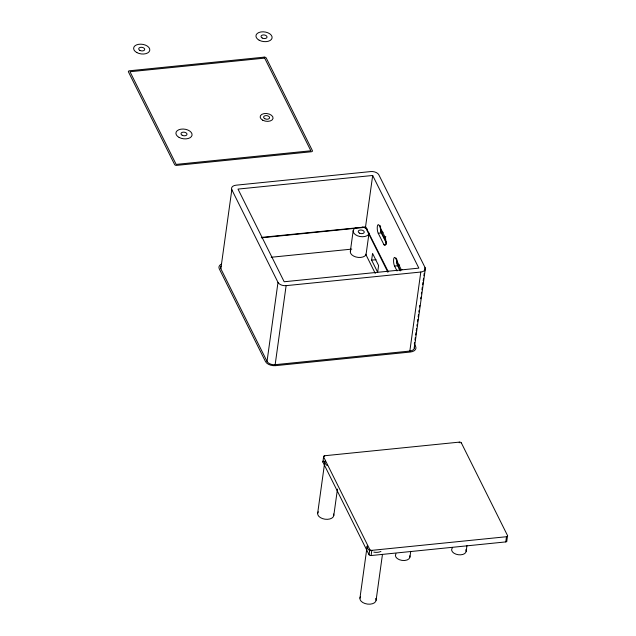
<?xml version="1.0" encoding="UTF-8"?>
<svg xmlns="http://www.w3.org/2000/svg" width="636" height="636" viewBox="0 0 636 636"><rect width="100%" height="100%" fill="white"/><g stroke="black" fill="none" stroke-linecap="round" stroke-linejoin="round"><path stroke-width="0.95" d="M414.354 348.011L425.317 268.988M414.219 346.882A6.519 3.888 7.9 0 1 409.838 351.056L275.157 364.682A6.519 3.888 7.9 0 1 267.033 361.399L220.851 268.742L231.822 189.719A6.519 3.888 7.9 0 1 236.051 185.187L370.732 171.569A6.519 3.888 7.9 0 1 378.857 174.844L425.031 267.51L424.578 270.801M267.033 361.399L277.996 282.376L231.822 189.719M275.157 364.682L286.12 285.651A6.519 3.888 7.9 0 1 277.996 282.376M350.356 251.148L353.234 230.423M322.889 462.054L323.605 456.871A1.63 0.97 7.9 0 1 324.662 455.742L459.343 442.123A1.63 0.97 7.9 0 1 461.37 442.942L507.552 535.599L506.836 540.783A1.63 0.97 7.9 0 1 505.779 541.912L371.098 555.538A1.63 0.97 7.9 0 1 369.063 554.719L322.889 462.054A1.63 0.97 7.9 0 1 323.414 461.044M324.575 456.386L324.662 455.742M317.65 513.332L324.837 461.513M365.326 228.411L372.68 175.472L237.999 189.091L284.181 281.756L418.854 268.13L372.68 175.472M368.888 234.12L366.01 254.845A8.149 4.857 7.9 0 1 355.763 256.936A8.149 4.857 7.9 0 1 350.69 250.322M333.797 515.47L337.462 489.076M371.631 260.148L372.561 253.414L378.587 265.506L377.657 272.248L371.631 260.148L376.043 259.703M359.936 598.19L367.131 546.372M369.063 554.719L369.786 549.536L323.605 456.871M371.098 555.538L371.814 550.355A1.63 0.97 7.9 0 1 369.786 549.536M409.838 351.056L420.801 272.033A6.519 3.888 7.9 0 0 425.031 267.51M376.091 600.328L382.467 554.377M414.41 344.06L414.64 342.414M414.982 339.95L415.324 337.478M415.666 335.005L416.008 332.541M416.238 330.895L416.58 328.422M416.922 325.95L417.152 324.304M417.494 321.84L417.836 319.367M418.178 316.895L418.52 314.43M418.862 311.958L419.092 310.312M419.553 307.021L419.776 305.375M420.69 298.785L420.921 297.139M421.382 293.848L421.604 292.202M421.946 289.73L422.296 287.265M422.638 284.793L422.98 282.328M423.202 280.675L423.552 278.21M423.894 275.738L424.236 273.273M409.942 557.057L410.737 551.325M459.256 442.767L459.343 442.123M461.283 443.586L461.37 442.942M466.164 551.364L466.959 545.64M505.779 541.912L506.495 536.728A1.63 0.97 7.9 0 0 507.552 535.599M262.072 237.339L365.676 226.933L388.095 271.349M386.37 244.296L383.858 244.55L378.237 233.269A4.826 1.463 84.2 0 1 377.331 226.551A4.826 1.463 84.2 0 1 379.302 225.605L380.272 225.502M261.285 237.832L365.485 227.29L387.912 272.295M380.614 226.631A4.174 1.264 84.2 0 0 381.401 232.442L383.134 232.267M378.237 233.269L381.33 232.959L386.513 243.365M379.302 225.605L384.923 236.878L385.885 236.783M271.182 257.262L351.795 249.113M397.023 270.96L394.566 266.031A4.826 1.463 84.2 0 1 393.66 259.305A4.826 1.463 84.2 0 1 395.632 258.359L396.594 258.264M396.904 259.695A4.174 1.264 84.2 0 0 397.723 265.196L399.654 264.997M394.566 266.031L397.651 265.713L400.243 270.92M395.632 258.359L401.244 269.632L402.214 269.537M286.12 285.651L420.801 272.033M371.814 550.355L506.495 536.728M381.401 232.442L386.155 241.982M397.723 265.196L400.314 270.403M414.29 343.726L415.61 346.374A8.149 4.857 7.9 0 1 410.323 352.034L275.642 365.652A8.149 4.857 7.9 0 1 265.49 361.558L219.309 268.901A8.149 4.857 7.9 0 1 221.495 264.059M365.692 254.193L375.272 273.424M333.598 513.975A8.149 4.857 7.9 0 1 325.012 519.207A8.149 4.857 7.9 0 1 318.294 511.797M327.166 465.52A8.149 4.857 7.9 0 1 324.94 461.036M375.733 598.484A8.149 4.857 7.9 0 1 367.592 604.105A8.149 4.857 7.9 0 1 360.588 596.655M380.908 551.412A8.149 4.857 7.9 0 1 373.817 552.135M370.072 550.768A8.149 4.857 7.9 0 1 367.226 545.895M465.846 549.703A7.33 4.373 7.9 0 1 458.254 554.727A7.33 4.373 7.9 0 1 452.435 547.803M409.799 555.785A7.33 4.373 7.9 0 1 401.968 560.403A7.33 4.373 7.9 0 1 395.99 553.749M384.923 236.878A4.826 1.463 84.2 0 1 385.829 243.596A4.826 1.463 84.2 0 1 383.858 244.55M381.33 232.959A4.826 1.463 84.2 0 1 380.376 226.591M401.244 269.632A4.826 1.463 84.2 0 1 401.372 269.91M397.651 265.713A4.826 1.463 84.2 0 1 396.673 259.734M369.285 233.134A8.149 4.857 7.9 0 1 357.512 235.813A8.149 4.857 7.9 0 1 355.834 227.704M362.25 227.052A8.149 4.857 7.9 0 1 367.266 229.079M220.851 268.742A6.519 3.888 7.9 0 1 221.01 266.142M264.186 57.145L129.506 70.771A1.63 0.97 7.9 0 0 128.448 71.9L174.63 164.557A1.63 0.97 7.9 0 0 176.657 165.384L311.338 151.758A1.63 0.97 7.9 0 0 312.395 150.629L266.214 57.963A1.63 0.97 7.9 0 0 264.186 57.145M264.671 58.122L129.99 71.741L176.172 164.406L310.853 150.78L264.671 58.122M262.7 120.188A6.519 3.888 7.9 0 0 273.027 118.471A6.519 3.888 7.9 0 0 264.083 113.598A6.519 3.888 7.9 0 0 262.7 120.188M179.121 137.432A8.149 4.857 7.9 0 0 192.032 135.285A8.149 4.857 7.9 0 0 180.847 129.188A8.149 4.857 7.9 0 0 179.121 137.432M136.827 52.573A8.149 4.857 7.9 0 0 149.746 50.427A8.149 4.857 7.9 0 0 138.553 44.329A8.149 4.857 7.9 0 0 136.827 52.573M259.154 40.203A8.149 4.857 7.9 0 0 272.065 38.057A8.149 4.857 7.9 0 0 260.879 31.959A8.149 4.857 7.9 0 0 259.154 40.203M262.223 38.017A3.013 1.797 7.9 0 0 267.009 37.222A3.013 1.797 7.9 0 0 262.867 34.972A3.013 1.797 7.9 0 0 262.223 38.017M139.904 50.395A3.013 1.797 7.9 0 0 144.682 49.6A3.013 1.797 7.9 0 0 140.54 47.342A3.013 1.797 7.9 0 0 139.904 50.395M182.19 135.253A3.013 1.797 7.9 0 0 186.976 134.458A3.013 1.797 7.9 0 0 182.834 132.201A3.013 1.797 7.9 0 0 182.19 135.253M264.799 118.701A3.013 1.797 7.9 0 0 269.577 117.906A3.013 1.797 7.9 0 0 265.435 115.649A3.013 1.797 7.9 0 0 264.799 118.701M359.443 233.102A3.013 1.797 7.9 0 0 364.221 232.299A3.013 1.797 7.9 0 0 360.087 230.049A3.013 1.797 7.9 0 0 359.443 233.102"/></g></svg>
